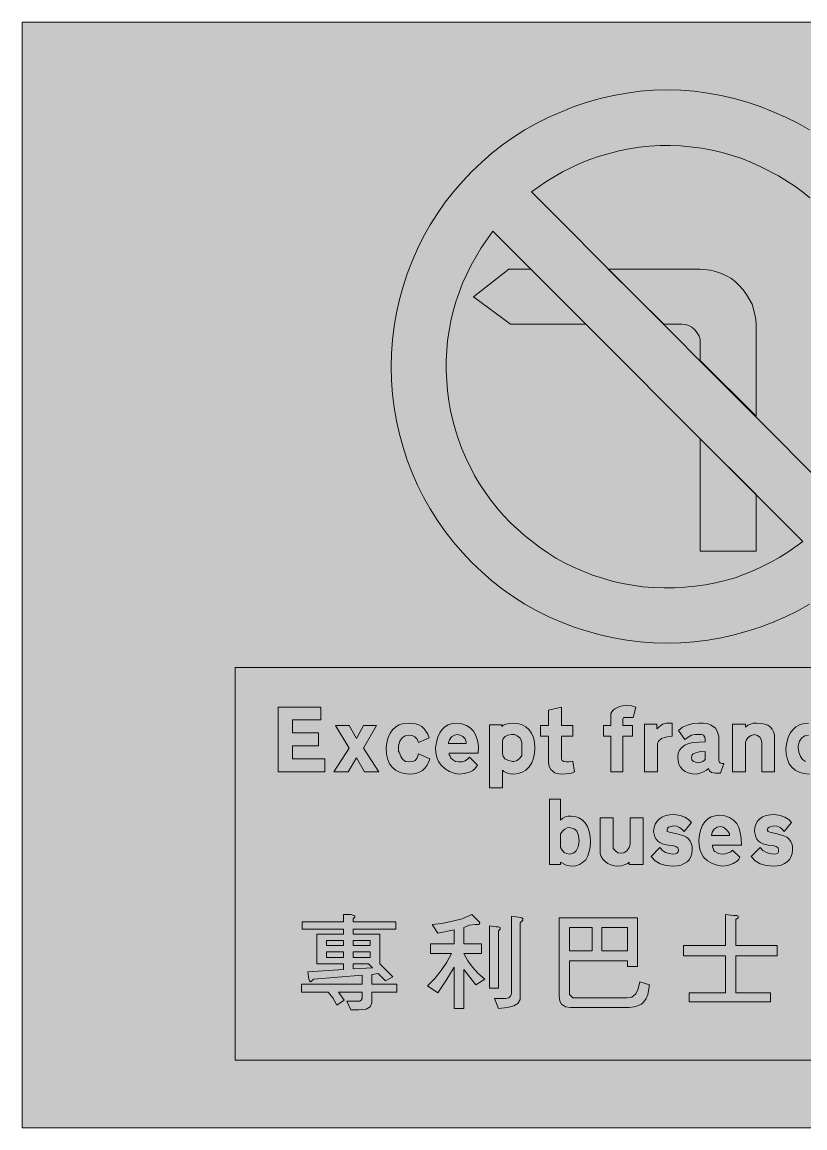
# Model space of a CAD drawing. Header units: metres. Extents: x 141 to 429, y 13 to 259.
# Drawn here: x 141.1 to 315.6, y 12.8 to 259.2 of the extents above; entities that cross this region are included whole.
import ezdxf

# ---------------------------------------------------------------- set-up
doc = ezdxf.new("R2010")
doc.units = ezdxf.units.M
for name, color, linetype, true_color in [('FILL_BLACK_000000', 7, 'Continuous', 0x000000), ('FILL_RED_FF0000', 7, 'Continuous', 0xff0000), ('FILL_WHITE_FFFFFF', 7, 'Continuous', 0xffffff), ('FILL_YELLOW_FFFF00', 7, 'Continuous', 0xffff00)]:
    doc.layers.add(name, color=color, linetype=linetype, true_color=true_color)

msp = doc.modelspace()

# ---------------------------------------------------------------- hatches: boundary and pattern name
at = {"layer": 'FILL_BLACK_000000', "true_color": 0x000000}
h = msp.add_hatch(color=7, dxfattribs=at)
h.dxf.hatch_style = 1
h.paths.add_polyline_path([(250.02, 191.88), (241.74, 198), (249.66, 204.12), (254.52, 204.12), (266.76, 191.88), (250.02, 191.88)])
h = msp.add_hatch(color=7, dxfattribs=at)
h.dxf.hatch_style = 1
h.paths.add_polyline_path([(292.32, 204.12), (294.57, 203.94), (295.71, 203.66), (296.82, 203.22), (298, 202.75), (299.09, 202.14), (300.09, 201.4), (300.96, 200.52), (301.84, 199.54), (302.6, 198.52), (303.84, 196.38), (304.49, 194.06), (304.68, 192.96), (304.74, 191.88), (304.74, 171.36), (292.32, 183.78), (292.32, 187.74), (292.25, 188.44), (292.03, 189.18), (291.64, 189.92), (291.06, 190.62), (290.46, 191.2), (289.75, 191.59), (288.98, 191.81), (288.18, 191.88), (284.22, 191.88), (271.8, 204.12), (292.32, 204.12)])
h = msp.add_hatch(color=7, dxfattribs=at)
h.dxf.hatch_style = 1
h.paths.add_polyline_path([(292.32, 166.32), (304.74, 153.9), (304.74, 141.3), (292.32, 141.3), (292.32, 166.32)])
h = msp.add_hatch(color=7, dxfattribs=at)
h.dxf.hatch_style = 1
h.paths.add_polyline_path([(201.42, 95.04), (208.62, 95.04), (208.62, 92.16), (198.18, 92.16), (198.18, 106.56), (207.72, 106.56), (207.72, 103.68), (201.42, 103.68), (201.42, 100.8), (207.18, 100.8), (207.18, 97.92), (201.42, 97.92), (201.42, 95.04)])
h = msp.add_hatch(color=7, dxfattribs=at)
h.dxf.hatch_style = 1
h.paths.add_polyline_path([(263.88, 102.42), (263.88, 100.08), (261.36, 100.08), (261.36, 95.4), (261.38, 94.97), (261.54, 94.68), (261.92, 94.43), (262.44, 94.32), (262.98, 94.32), (263.88, 94.5), (264.24, 92.16), (263.84, 91.92), (263.2, 91.75), (261.36, 91.62), (260.17, 91.78), (259.71, 92), (259.38, 92.34), (259.01, 92.67), (258.73, 93.13), (258.54, 93.68), (258.48, 94.32), (258.48, 100.08), (256.68, 100.08), (256.68, 102.42), (258.48, 102.42), (258.48, 105.84), (261.36, 106.56), (261.36, 102.42), (263.88, 102.42)])
h = msp.add_hatch(color=7, dxfattribs=at)
h.dxf.hatch_style = 1
h.paths.add_polyline_path([(272.34, 92.16), (272.34, 100.08), (270.72, 100.08), (270.72, 102.42), (272.34, 102.42), (272.34, 104.58), (272.4, 105.09), (272.59, 105.52), (272.87, 105.9), (273.24, 106.2), (274.3, 106.69), (274.99, 106.86), (275.76, 106.92), (276.98, 106.81), (277.92, 106.56), (277.38, 104.22), (276.48, 104.22), (275.58, 104.22), (275.22, 104.22), (275.06, 103.95), (275.04, 103.68), (275.04, 102.42), (277.2, 102.42), (277.2, 100.08), (275.04, 100.08), (275.04, 92.16), (272.34, 92.16)])
h = msp.add_hatch(color=7, dxfattribs=at)
h.dxf.hatch_style = 1
h.paths.add_polyline_path([(220.14, 102.42), (217.26, 97.38), (220.68, 92.16), (217.44, 92.16), (215.64, 95.22), (213.84, 92.16), (210.6, 92.16), (214.02, 97.38), (210.96, 102.42), (214.02, 102.42), (215.64, 99.54), (217.26, 102.42), (220.14, 102.42)])
h = msp.add_hatch(color=7, dxfattribs=at)
h.dxf.hatch_style = 1
h.paths.add_polyline_path([(228.82, 102.8), (229.54, 102.58), (230.22, 102.24), (230.74, 101.7), (231.12, 101.16), (231.55, 100.51), (231.84, 99.72), (229.5, 98.64), (229.16, 99.37), (228.69, 99.92), (228.08, 100.23), (227.34, 100.26), (226.49, 100.12), (225.83, 99.7), (225.34, 98.97), (225, 97.92), (225, 97.38), (225, 96.66), (225.18, 96.48), (225.52, 95.53), (225.99, 94.86), (226.6, 94.45), (227.34, 94.32), (228.13, 94.43), (228.78, 94.68), (229.21, 95.26), (229.5, 96.12), (232.02, 95.04), (231.72, 94.22), (231.34, 93.52), (230.9, 92.93), (230.38, 92.45), (229.78, 92.09), (229.11, 91.83), (228.36, 91.67), (227.52, 91.62), (226.31, 91.76), (225.26, 92.06), (224.37, 92.52), (223.63, 93.15), (223.05, 93.94), (222.63, 94.91), (222.38, 96.05), (222.3, 97.38), (222.44, 98.65), (222.73, 99.77), (223.16, 100.73), (223.72, 101.52), (224.4, 102.14), (225.21, 102.59), (226.13, 102.87), (227.16, 102.96), (228.82, 102.8)])
h = msp.add_hatch(color=7, dxfattribs=at)
h.dxf.hatch_style = 1
h.paths.add_polyline_path([(236.36, 95.94), (236.52, 95.58), (236.72, 95.15), (237.06, 94.86), (237.71, 94.45), (238.5, 94.32), (239.19, 94.39), (239.87, 94.59), (240.45, 94.93), (240.84, 95.4), (242.64, 93.6), (242.03, 92.81), (241.6, 92.46), (241.02, 92.16), (239.76, 91.75), (238.5, 91.62), (237.43, 91.83), (236.38, 92.2), (235.41, 92.78), (234.54, 93.6), (233.96, 94.44), (233.57, 95.35), (233.35, 96.33), (233.28, 97.38), (233.47, 98.71), (233.78, 99.85), (234.21, 100.81), (234.74, 101.59), (235.39, 102.19), (236.14, 102.62), (237, 102.88), (237.96, 102.96), (239.18, 102.83), (240.19, 102.46), (241.02, 101.9), (241.74, 101.16), (242.24, 100.25), (242.62, 99.13), (242.83, 97.82), (242.82, 96.3), (236.34, 96.3), (236.36, 95.94)])
h.paths.add_polyline_path([(240.12, 98.82), (239.86, 99.45), (239.4, 99.97), (238.8, 100.31), (238.14, 100.44), (237.51, 100.3), (236.88, 99.9), (236.38, 99.27), (236.16, 98.64), (236.16, 98.46), (240.12, 98.46), (240.12, 98.82)], flags=16)
h = msp.add_hatch(color=7, dxfattribs=at)
h.dxf.hatch_style = 1
h.paths.add_polyline_path([(255.13, 95.17), (254.74, 94.14), (254.16, 93.24), (253.42, 92.53), (252.58, 92.02), (251.68, 91.72), (250.74, 91.62), (249.92, 91.71), (249.14, 91.93), (248.54, 92.23), (248.22, 92.52), (248.22, 88.56), (245.34, 88.56), (245.34, 102.6), (248.04, 102.6), (248.04, 102.24), (248.36, 102.5), (248.96, 102.73), (249.74, 102.9), (250.56, 102.96), (251.65, 102.87), (252.61, 102.59), (253.44, 102.14), (254.14, 101.52), (254.69, 100.73), (255.09, 99.77), (255.34, 98.65), (255.42, 97.38), (255.35, 96.28), (255.13, 95.17)])
h.paths.add_polyline_path([(250.76, 94.45), (251.46, 94.68), (252.13, 95.22), (252.54, 95.76), (252.54, 98.64), (252.36, 99), (252.36, 99.18), (252.05, 99.71), (251.5, 100.15), (250.89, 100.42), (250.38, 100.44), (250.2, 100.44), (249.43, 100.32), (248.8, 99.99), (248.38, 99.53), (248.22, 99), (248.22, 96.12), (248.35, 95.58), (248.76, 95.04), (249.55, 94.64), (250.2, 94.5), (250.47, 94.43), (250.76, 94.45)], flags=16)
h = msp.add_hatch(color=7, dxfattribs=at)
h.dxf.hatch_style = 1
h.paths.add_polyline_path([(279.9, 102.78), (282.6, 102.78), (282.6, 101.7), (283.86, 102.78), (284.81, 102.94), (286.02, 102.96), (286.02, 100.08), (285.27, 100.02), (284.65, 99.88), (283.68, 99.54), (283.03, 98.98), (282.84, 98.65), (282.78, 98.28), (282.78, 92.16), (279.9, 92.16), (279.9, 102.78)])
h = msp.add_hatch(color=7, dxfattribs=at)
h.dxf.hatch_style = 1
h.paths.add_polyline_path([(295.7, 91.82), (294.84, 91.98), (294.34, 92.36), (294.12, 92.88), (293.7, 92.48), (293.04, 92.11), (292.25, 91.82), (291.42, 91.62), (290.47, 91.69), (289.63, 91.88), (288.92, 92.2), (288.34, 92.63), (287.88, 93.18), (287.55, 93.82), (287.35, 94.57), (287.28, 95.4), (287.38, 96.25), (287.68, 96.95), (288.19, 97.55), (288.9, 98.1), (289.7, 98.44), (290.75, 98.66), (293.4, 98.82), (293.4, 99.36), (293.29, 99.88), (293.04, 100.26), (292.66, 100.42), (292.14, 100.44), (291.17, 100.42), (290.34, 100.26), (289.62, 99.88), (288.9, 99.36), (287.46, 101.34), (288.37, 102.05), (289.44, 102.55), (290.65, 102.86), (291.96, 102.96), (292.97, 103), (293.85, 102.87), (294.59, 102.61), (295.2, 102.24), (295.68, 101.88), (296.03, 101.36), (296.46, 100.08), (296.46, 94.68), (296.53, 94.34), (296.73, 94.12), (297.07, 94), (297.54, 93.96), (296.82, 91.8), (295.7, 91.82)])
h.paths.add_polyline_path([(290.7, 94.5), (291.26, 94.25), (291.96, 94.14), (292.88, 94.43), (293.2, 94.62), (293.4, 94.86), (293.4, 96.66), (292.03, 96.55), (291.06, 96.3), (290.72, 96.13), (290.5, 95.92), (290.34, 95.4), (290.45, 94.81), (290.7, 94.5)], flags=16)
h = msp.add_hatch(color=7, dxfattribs=at)
h.dxf.hatch_style = 1
h.paths.add_polyline_path([(306, 92.16), (306, 98.28), (306, 98.46), (306, 98.64), (305.9, 99.35), (305.59, 99.88), (305.09, 100.23), (304.38, 100.44), (303.64, 100.23), (303.05, 99.88), (302.63, 99.35), (302.4, 98.64), (302.4, 92.16), (299.52, 92.16), (299.52, 102.78), (302.4, 102.78), (302.4, 102.06), (302.94, 102.49), (303.48, 102.78), (304.13, 102.94), (304.92, 102.96), (305.87, 102.91), (306.68, 102.75), (307.36, 102.49), (307.91, 102.13), (308.34, 101.65), (308.64, 101.06), (308.82, 100.36), (308.88, 99.54), (308.88, 92.16), (306, 92.16)])
h = msp.add_hatch(color=7, dxfattribs=at)
h.dxf.hatch_style = 1
h.paths.add_polyline_path([(318.02, 102.8), (318.72, 102.58), (319.32, 102.24), (319.85, 101.77), (320.36, 101.18), (320.79, 100.49), (321.12, 99.72), (318.78, 98.64), (318.34, 99.37), (317.81, 99.92), (317.19, 100.23), (316.44, 100.26), (315.59, 100.12), (314.93, 99.7), (314.44, 98.97), (314.1, 97.92), (314.1, 97.38), (314.28, 96.66), (314.28, 96.48), (314.62, 95.53), (315.11, 94.86), (315.77, 94.45), (316.62, 94.32), (317.32, 94.43), (317.88, 94.68), (318.4, 95.26), (318.78, 96.12), (321.12, 95.04), (320.82, 94.22), (320.44, 93.52), (320, 92.93), (319.48, 92.45), (318.88, 92.09), (318.21, 91.83), (317.46, 91.67), (316.62, 91.62), (315.41, 91.76), (314.36, 92.06), (313.47, 92.52), (312.73, 93.15), (312.15, 93.94), (311.73, 94.91), (311.48, 96.05), (311.4, 97.38), (311.59, 98.65), (311.91, 99.77), (312.35, 100.73), (312.91, 101.52), (313.6, 102.14), (314.41, 102.59), (315.36, 102.87), (316.44, 102.96), (318.02, 102.8)])
h = msp.add_hatch(color=7, dxfattribs=at)
h.dxf.hatch_style = 1
h.paths.add_polyline_path([(262.44, 71.35), (261.18, 72), (261.18, 71.46), (258.66, 71.46), (258.66, 86.04), (261.18, 86.04), (261.18, 81.36), (261.65, 81.8), (262.21, 82.08), (262.85, 82.22), (263.52, 82.26), (264.43, 82.16), (265.25, 81.88), (265.98, 81.42), (266.58, 80.82), (267.16, 79.92), (267.55, 78.86), (267.77, 77.71), (267.84, 76.5), (267.77, 75.43), (267.57, 74.38), (267.23, 73.41), (266.76, 72.54), (266.08, 71.94), (265.36, 71.48), (264.58, 71.2), (263.7, 71.1), (263.05, 71.16), (262.44, 71.35)])
h.paths.add_polyline_path([(264.35, 74.19), (264.64, 74.5), (265.08, 75.39), (265.32, 76.68), (265.18, 77.97), (264.78, 78.88), (264.48, 79.21), (264.1, 79.46), (263.16, 79.74), (262.62, 79.63), (262.08, 79.38), (261.63, 78.98), (261.18, 78.3), (261.18, 75.24), (261.51, 74.64), (261.97, 74.18), (262.52, 73.9), (263.16, 73.8), (264, 73.97), (264.35, 74.19)], flags=16)
h = msp.add_hatch(color=7, dxfattribs=at)
h.dxf.hatch_style = 1
h.paths.add_polyline_path([(279.54, 81.9), (279.54, 71.46), (276.48, 71.46), (276.48, 72), (276.16, 71.73), (275.58, 71.46), (274.77, 71.21), (273.96, 71.1), (273.16, 71.17), (272.38, 71.37), (271.68, 71.71), (271.08, 72.18), (270.56, 72.65), (270.18, 73.26), (270.02, 73.89), (270, 74.52), (270, 81.9), (272.88, 81.9), (272.88, 75.6), (272.88, 75.06), (273.42, 74.52), (273.96, 74.11), (274.5, 73.98), (275.29, 74.11), (275.94, 74.52), (276.48, 75.24), (276.66, 75.96), (276.66, 81.9), (279.54, 81.9)])
h = msp.add_hatch(color=7, dxfattribs=at)
h.dxf.hatch_style = 1
h.paths.add_polyline_path([(290.45, 73.93), (290.22, 73.23), (289.87, 72.61), (289.37, 72.09), (288.75, 71.67), (288.01, 71.36), (287.16, 71.17), (286.2, 71.1), (284.68, 71.24), (283.36, 71.64), (282.25, 72.32), (281.34, 73.26), (283.32, 75.24), (283.88, 74.57), (284.58, 74.16), (285.39, 73.91), (286.2, 73.8), (286.72, 73.82), (287.1, 73.98), (287.35, 74.27), (287.46, 74.7), (287.3, 75.17), (286.83, 75.51), (286.09, 75.71), (285.12, 75.78), (283.8, 76.08), (283.27, 76.35), (282.83, 76.7), (282.46, 77.13), (282.18, 77.63), (281.88, 78.84), (282.01, 79.73), (282.28, 80.49), (282.68, 81.14), (283.21, 81.68), (283.86, 82.09), (284.64, 82.38), (285.54, 82.56), (286.56, 82.62), (287.81, 82.41), (288.86, 82.06), (289.7, 81.53), (290.34, 80.82), (288.72, 78.84), (288.18, 79.36), (287.64, 79.74), (287.08, 79.99), (286.38, 80.1), (285.26, 79.79), (285.01, 79.54), (284.94, 79.2), (284.94, 78.84), (285.48, 78.66), (287.1, 78.3), (288.62, 77.89), (289.21, 77.57), (289.69, 77.18), (290.05, 76.69), (290.31, 76.12), (290.47, 75.46), (290.52, 74.7), (290.45, 73.93)])
h = msp.add_hatch(color=7, dxfattribs=at)
h.dxf.hatch_style = 1
h.paths.add_polyline_path([(295.04, 75.42), (295.2, 75.06), (295.31, 74.63), (295.56, 74.34), (296.37, 73.93), (297.18, 73.8), (297.87, 73.86), (298.55, 74.05), (299.13, 74.33), (299.52, 74.7), (301.14, 73.08), (300.93, 72.68), (300.6, 72.31), (299.63, 71.68), (298.43, 71.26), (297.18, 71.1), (296.08, 71.31), (294.97, 71.68), (293.94, 72.26), (293.04, 73.08), (292.57, 73.92), (292.23, 74.83), (292.03, 75.81), (291.96, 76.86), (292.15, 78.13), (292.44, 79.25), (292.84, 80.21), (293.35, 81), (293.99, 81.62), (294.74, 82.07), (295.63, 82.35), (296.64, 82.44), (297.79, 82.31), (298.8, 81.95), (299.68, 81.38), (300.42, 80.64), (300.89, 79.73), (301.23, 78.61), (301.43, 77.3), (301.5, 75.78), (295.02, 75.78), (295.04, 75.42)])
h.paths.add_polyline_path([(298.8, 78.3), (298.44, 78.93), (297.95, 79.45), (297.38, 79.79), (296.82, 79.92), (296.1, 79.79), (295.38, 79.38), (294.97, 78.66), (294.84, 77.94), (298.8, 77.94), (298.8, 78.3)], flags=16)
h = msp.add_hatch(color=7, dxfattribs=at)
h.dxf.hatch_style = 1
h.paths.add_polyline_path([(307.44, 78.84), (307.8, 78.66), (309.42, 78.3), (310.97, 77.89), (311.58, 77.57), (312.08, 77.18), (312.45, 76.69), (312.71, 76.12), (312.84, 75.46), (312.84, 74.7), (312.77, 73.93), (312.54, 73.23), (312.19, 72.61), (311.69, 72.09), (311.07, 71.67), (310.33, 71.36), (309.48, 71.17), (308.52, 71.1), (307, 71.24), (305.69, 71.64), (304.57, 72.32), (303.66, 73.26), (305.64, 75.24), (306.29, 74.57), (307.08, 74.16), (307.76, 73.91), (308.7, 73.8), (309.22, 73.82), (309.6, 73.98), (309.76, 74.27), (309.78, 74.7), (309.64, 75.17), (309.22, 75.51), (308.49, 75.71), (307.44, 75.78), (306.23, 76.08), (305.73, 76.35), (305.3, 76.7), (304.95, 77.13), (304.68, 77.63), (304.38, 78.84), (304.46, 79.73), (304.68, 80.49), (305.04, 81.14), (305.55, 81.68), (306.19, 82.09), (306.96, 82.38), (307.86, 82.56), (308.88, 82.62), (310.13, 82.41), (311.18, 82.06), (312.02, 81.53), (312.66, 80.82), (311.04, 78.84), (310.59, 79.36), (310.14, 79.74), (309.42, 79.99), (308.7, 80.1), (307.64, 79.79), (307.36, 79.54), (307.26, 79.2), (307.26, 79.13), (307.26, 79.02), (307.44, 78.84)])
h = msp.add_hatch(color=7, dxfattribs=at)
h.dxf.hatch_style = 1
h.paths.add_polyline_path([(215.28, 59.94), (215.28, 59.76), (214.92, 59.4), (214.92, 58.68), (224.46, 58.68), (224.46, 57.06), (214.92, 57.06), (214.92, 55.98), (220.86, 55.98), (220.86, 49.32), (223.74, 46.44), (222.12, 45.54), (220.5, 47.16), (219.06, 46.98), (219.06, 44.82), (224.64, 44.82), (224.64, 43.02), (219.06, 43.02), (219.06, 40.68), (218.7, 39.78), (217.8, 39.24), (216.18, 39.06), (214.38, 39.06), (213.48, 41.04), (216.36, 41.04), (216.72, 41.22), (216.9, 41.58), (216.9, 43.02), (211.68, 43.02), (212.94, 41.22), (211.32, 40.14), (210.42, 41.76), (209.34, 43.02), (203.4, 43.02), (203.4, 44.82), (216.9, 44.82), (216.9, 46.8), (206.1, 45.9), (205.74, 45.54), (205.38, 45.36), (205.2, 45.54), (205.02, 45.9), (204.84, 47.52), (212.76, 48.06), (212.76, 49.32), (206.82, 49.32), (206.82, 55.98), (212.76, 55.98), (212.76, 57.06), (203.58, 57.06), (203.58, 58.68), (212.76, 58.68), (212.76, 60.3), (214.38, 60.3), (215.1, 60.12), (215.28, 59.94)])
h.paths.add_polyline_path([(218.34, 49.32), (214.92, 49.32), (214.92, 48.24), (219.24, 48.42), (218.34, 49.32)], flags=16)
h.paths.add_polyline_path([(218.7, 53.46), (218.7, 54.54), (214.92, 54.54), (214.92, 53.46), (218.7, 53.46)], flags=16)
h.paths.add_polyline_path([(214.92, 50.76), (218.7, 50.76), (218.7, 52.02), (214.92, 52.02), (214.92, 50.76)], flags=16)
h.paths.add_polyline_path([(208.98, 54.54), (208.98, 53.46), (212.76, 53.46), (212.76, 54.54), (208.98, 54.54)], flags=16)
h.paths.add_polyline_path([(212.76, 52.02), (208.98, 52.02), (208.98, 50.76), (212.76, 50.76), (212.76, 52.02)], flags=16)
h = msp.add_hatch(color=7, dxfattribs=at)
h.dxf.hatch_style = 1
h.paths.add_polyline_path([(234.72, 58.32), (237.06, 58.86), (239.22, 59.4), (241.38, 60.3), (243, 58.68), (243.18, 58.5), (243, 58.14), (242.1, 58.14), (240.84, 57.96), (239.58, 57.42), (239.58, 53.82), (243.54, 53.82), (243.54, 51.66), (239.58, 51.66), (240.48, 50.04), (241.56, 48.6), (242.82, 47.16), (244.26, 45.9), (242.28, 44.64), (239.58, 48.06), (239.58, 39.42), (237.42, 39.42), (237.42, 48.6), (235.62, 45.54), (233.82, 42.84), (231.48, 44.46), (233.1, 46.08), (234.54, 47.88), (235.8, 49.68), (236.88, 51.66), (232.2, 51.66), (232.2, 53.82), (237.42, 53.82), (237.42, 56.88), (233.82, 56.16), (232.56, 58.14), (234.72, 58.32)])
h = msp.add_hatch(color=7, dxfattribs=at)
h.dxf.hatch_style = 1
h.paths.add_polyline_path([(248.94, 41.58), (249.66, 41.76), (250.02, 42.12), (250.2, 42.66), (250.2, 59.94), (251.82, 59.76), (252.54, 59.58), (252.72, 59.4), (252.72, 59.04), (252.18, 58.5), (252.18, 41.4), (251.64, 40.5), (250.74, 39.96), (249.3, 39.6), (247.32, 39.42), (246.42, 41.58), (248.94, 41.58)])
h = msp.add_hatch(color=7, dxfattribs=at)
h.dxf.hatch_style = 1
h.paths.add_polyline_path([(276.12, 48.78), (276.12, 50.04), (263.16, 50.04), (263.16, 42.48), (263.52, 42.12), (263.88, 41.76), (275.94, 41.76), (277.02, 41.94), (277.92, 42.66), (278.46, 43.74), (278.82, 45.36), (280.98, 44.64), (280.62, 42.48), (280.26, 41.58), (279.72, 40.86), (279.18, 40.32), (278.28, 39.96), (277.56, 39.78), (276.48, 39.6), (263.34, 39.6), (262.26, 39.78), (261.36, 40.32), (261, 41.04), (260.82, 42.3), (260.82, 59.58), (278.28, 59.58), (278.28, 48.78), (276.12, 48.78)])
h.paths.add_polyline_path([(263.16, 57.42), (263.16, 52.2), (268.2, 52.2), (268.2, 57.42), (263.16, 57.42)], flags=16)
h.paths.add_polyline_path([(276.12, 57.42), (270.36, 57.42), (270.36, 52.2), (276.12, 52.2), (276.12, 57.42)], flags=16)
h = msp.add_hatch(color=7, dxfattribs=at)
h.dxf.hatch_style = 1
h.paths.add_polyline_path([(300.42, 60.12), (300.78, 59.94), (300.78, 59.58), (300.24, 59.22), (300.24, 53.46), (309.42, 53.46), (309.42, 51.12), (300.24, 51.12), (300.24, 42.84), (307.98, 42.84), (307.98, 40.86), (289.8, 40.86), (289.8, 42.84), (297.9, 42.84), (297.9, 51.12), (288.54, 51.12), (288.54, 53.46), (297.9, 53.46), (297.9, 60.3), (299.7, 60.12), (300.42, 60.12)])
h = msp.add_hatch(color=7, dxfattribs=at)
h.dxf.hatch_style = 1
h.paths.add_polyline_path([(245.34, 57.78), (246.78, 57.6), (247.32, 57.6), (247.68, 57.42), (247.68, 57.06), (247.32, 56.7), (247.32, 43.92), (245.34, 43.92), (245.34, 57.78)])
at = {"layer": 'FILL_RED_FF0000', "true_color": 0xff0000}
h = msp.add_hatch(color=7, dxfattribs=at)
h.dxf.hatch_style = 1
h.paths.add_polyline_path([(346.42, 179.31), (346.2, 176.3), (345.83, 173.31), (345.31, 170.35), (344.65, 167.41), (343.84, 164.49), (342.9, 161.61), (341.82, 158.76), (340.61, 156.02), (339.26, 153.33), (337.78, 150.71), (336.17, 148.16), (334.44, 145.69), (332.58, 143.29), (330.6, 140.99), (328.5, 138.78), (326.3, 136.68), (324.01, 134.7), (321.64, 132.84), (319.18, 131.11), (316.65, 129.5), (314.02, 128.02), (311.31, 126.67), (308.52, 125.46), (305.67, 124.38), (302.79, 123.44), (299.87, 122.63), (296.93, 121.97), (293.97, 121.45), (290.98, 121.08), (287.97, 120.86), (284.94, 120.78), (281.91, 120.86), (278.9, 121.08), (275.91, 121.45), (272.95, 121.97), (270.01, 122.63), (267.09, 123.44), (264.21, 124.38), (261.36, 125.46), (258.57, 126.67), (255.86, 128.02), (253.23, 129.5), (250.7, 131.11), (248.24, 132.84), (245.87, 134.7), (243.58, 136.68), (241.38, 138.78), (239.28, 140.99), (237.3, 143.29), (235.44, 145.69), (233.71, 148.16), (232.1, 150.71), (230.62, 153.33), (229.27, 156.02), (228.06, 158.76), (226.98, 161.61), (226.04, 164.49), (225.23, 167.41), (224.57, 170.35), (224.05, 173.31), (223.68, 176.3), (223.46, 179.31), (223.38, 182.34), (223.46, 185.38), (223.68, 188.4), (224.05, 191.41), (224.57, 194.4), (225.23, 197.35), (226.04, 200.26), (226.98, 203.12), (228.06, 205.92), (229.27, 208.71), (230.62, 211.42), (232.1, 214.05), (233.71, 216.58), (235.44, 219.04), (237.3, 221.41), (239.28, 223.7), (241.38, 225.9), (243.58, 228), (245.87, 229.98), (248.24, 231.84), (250.7, 233.57), (253.23, 235.18), (255.86, 236.66), (258.57, 238.01), (261.36, 239.22), (264.21, 240.36), (267.09, 241.35), (270.01, 242.18), (272.95, 242.86), (275.91, 243.4), (278.9, 243.78), (281.91, 244), (284.94, 244.08), (287.97, 244), (290.98, 243.78), (293.97, 243.4), (296.93, 242.86), (299.87, 242.18), (302.79, 241.35), (305.67, 240.36), (308.52, 239.22), (311.31, 238.01), (314.02, 236.66), (316.65, 235.18), (319.19, 233.57), (321.64, 231.84), (324.01, 229.98), (326.3, 228), (328.5, 225.9), (330.6, 223.7), (332.58, 221.41), (334.44, 219.04), (336.17, 216.58), (337.78, 214.05), (339.26, 211.42), (340.61, 208.71), (341.82, 205.92), (342.9, 203.12), (343.84, 200.26), (344.65, 197.35), (345.31, 194.4), (345.83, 191.41), (346.2, 188.4), (346.42, 185.38), (346.5, 182.34), (346.42, 179.31)])
at = {"layer": 'FILL_WHITE_FFFFFF', "true_color": 0xffffff}
h = msp.add_hatch(color=7, dxfattribs=at)
h.dxf.hatch_style = 1
h.paths.add_polyline_path([(254.7, 221.4), (258.07, 223.72), (261.72, 225.9), (265.63, 227.74), (267.69, 228.58), (269.82, 229.32), (274.2, 230.5), (276.44, 230.95), (278.71, 231.3), (281, 231.55), (283.31, 231.7), (285.65, 231.74), (288, 231.66), (292.66, 231.08), (294.94, 230.65), (297.18, 230.13), (299.39, 229.5), (301.57, 228.77), (303.71, 227.93), (305.82, 226.98), (309.74, 224.95), (313.38, 222.66), (315.1, 221.39), (316.76, 220.03), (319.86, 217.26), (321.41, 215.64), (322.87, 213.96), (324.25, 212.21), (325.55, 210.41), (326.76, 208.55), (327.89, 206.64), (328.92, 204.68), (329.87, 202.68), (331.49, 198.55), (332.17, 196.43), (332.74, 194.28), (333.23, 192.09), (333.61, 189.88), (333.89, 187.65), (334.08, 185.4), (334.19, 183.17), (334.2, 180.95), (334.1, 178.73), (333.89, 176.53), (333.59, 174.33), (333.18, 172.16), (332.66, 170), (332.05, 167.87), (331.35, 165.77), (330.55, 163.7), (328.66, 159.66), (326.42, 155.78), (323.82, 152.1), (254.7, 221.4)])
h = msp.add_hatch(color=7, dxfattribs=at)
h.dxf.hatch_style = 1
h.paths.add_polyline_path([(315.18, 143.46), (311.8, 141.07), (310.02, 139.97), (308.16, 138.96), (306.24, 137.94), (304.24, 137.02), (300.06, 135.36), (297.88, 134.74), (295.68, 134.21), (293.44, 133.79), (291.17, 133.47), (288.88, 133.25), (286.57, 133.13), (284.23, 133.12), (281.88, 133.2), (279.53, 133.39), (277.22, 133.7), (274.94, 134.12), (272.7, 134.64), (270.49, 135.26), (268.31, 135.98), (264.06, 137.7), (262.07, 138.68), (260.14, 139.75), (258.29, 140.91), (256.5, 142.2), (253.12, 144.76), (250.02, 147.6), (248.47, 149.22), (247.01, 150.9), (245.63, 152.63), (244.33, 154.42), (243.12, 156.27), (241.99, 158.16), (240.01, 162.09), (239.15, 164.12), (238.39, 166.19), (237.71, 168.29), (237.14, 170.43), (236.65, 172.6), (236.27, 174.8), (235.99, 177.03), (235.8, 179.28), (235.69, 181.54), (235.68, 183.78), (235.78, 186.01), (235.99, 188.23), (236.29, 190.43), (236.7, 192.6), (237.22, 194.75), (237.82, 196.87), (238.53, 198.97), (239.33, 201.03), (241.22, 205.05), (243.46, 208.9), (246.06, 212.58), (315.18, 143.46)])
h = msp.add_hatch(color=7, dxfattribs=at)
h.dxf.hatch_style = 1
h.paths.add_polyline_path([(381.24, 115.38), (381.24, 27.9), (188.64, 27.9), (188.64, 115.38), (381.24, 115.38)])
at = {"layer": 'FILL_YELLOW_FFFF00', "true_color": 0xffff00}
h = msp.add_hatch(color=7, dxfattribs=at)
h.dxf.hatch_style = 1
h.paths.add_polyline_path([(428.76, 259.2), (428.76, 12.78), (141.12, 12.78), (141.12, 259.2), (428.76, 259.2)])

# ---------------------------------------------------------------- linework, layer by layer
at = {"layer": 'FILL_BLACK_000000', "lineweight": 0, "true_color": 0x000000}
for points in [[(250.02, 191.88), (241.74, 198), (249.66, 204.12), (254.52, 204.12), (266.76, 191.88)], [(292.32, 204.12), (294.57, 203.94), (295.71, 203.66), (296.82, 203.22), (298, 202.75), (299.09, 202.14), (300.09, 201.4), (300.96, 200.52), (301.84, 199.54), (302.6, 198.52), (303.84, 196.38), (304.49, 194.06), (304.68, 192.96), (304.74, 191.88), (304.74, 171.36), (292.32, 183.78), (292.32, 187.74), (292.25, 188.44), (292.03, 189.18), (291.64, 189.92), (291.06, 190.62), (290.46, 191.2), (289.75, 191.59), (288.98, 191.81), (288.18, 191.88), (284.22, 191.88), (271.8, 204.12)], [(292.32, 166.32), (304.74, 153.9), (304.74, 141.3), (292.32, 141.3)], [(201.42, 95.04), (208.62, 95.04), (208.62, 92.16), (198.18, 92.16), (198.18, 106.56), (207.72, 106.56), (207.72, 103.68), (201.42, 103.68), (201.42, 100.8), (207.18, 100.8), (207.18, 97.92), (201.42, 97.92)], [(263.88, 102.42), (263.88, 100.08), (261.36, 100.08), (261.36, 95.4), (261.38, 94.97), (261.54, 94.68), (261.92, 94.43), (262.44, 94.32), (262.98, 94.32), (263.88, 94.5), (264.24, 92.16), (263.84, 91.92), (263.2, 91.75), (261.36, 91.62), (260.17, 91.78), (259.71, 92), (259.38, 92.34), (259.01, 92.67), (258.73, 93.13), (258.54, 93.68), (258.48, 94.32), (258.48, 100.08), (256.68, 100.08), (256.68, 102.42), (258.48, 102.42), (258.48, 105.84), (261.36, 106.56), (261.36, 102.42)], [(272.34, 92.16), (272.34, 100.08), (270.72, 100.08), (270.72, 102.42), (272.34, 102.42), (272.34, 104.58), (272.4, 105.09), (272.59, 105.52), (272.87, 105.9), (273.24, 106.2), (274.3, 106.69), (274.99, 106.86), (275.76, 106.92), (276.98, 106.81), (277.92, 106.56), (277.38, 104.22), (276.48, 104.22), (275.58, 104.22), (275.22, 104.22), (275.06, 103.95), (275.04, 103.68), (275.04, 102.42), (277.2, 102.42), (277.2, 100.08), (275.04, 100.08), (275.04, 92.16)], [(220.14, 102.42), (217.26, 97.38), (220.68, 92.16), (217.44, 92.16), (215.64, 95.22), (213.84, 92.16), (210.6, 92.16), (214.02, 97.38), (210.96, 102.42), (214.02, 102.42), (215.64, 99.54), (217.26, 102.42)], [(228.82, 102.8), (229.54, 102.58), (230.22, 102.24), (230.74, 101.7), (231.12, 101.16), (231.55, 100.51), (231.84, 99.72), (229.5, 98.64), (229.16, 99.37), (228.69, 99.92), (228.08, 100.23), (227.34, 100.26), (226.49, 100.12), (225.83, 99.7), (225.34, 98.97), (225, 97.92), (225, 97.38), (225, 96.66), (225.18, 96.48), (225.52, 95.53), (225.99, 94.86), (226.6, 94.45), (227.34, 94.32), (228.13, 94.43), (228.78, 94.68), (229.21, 95.26), (229.5, 96.12), (232.02, 95.04), (231.72, 94.22), (231.34, 93.52), (230.9, 92.93), (230.38, 92.45), (229.78, 92.09), (229.11, 91.83), (228.36, 91.67), (227.52, 91.62), (226.31, 91.76), (225.26, 92.06), (224.37, 92.52), (223.63, 93.15), (223.05, 93.94), (222.63, 94.91), (222.38, 96.05), (222.3, 97.38), (222.44, 98.65), (222.73, 99.77), (223.16, 100.73), (223.72, 101.52), (224.4, 102.14), (225.21, 102.59), (226.13, 102.87), (227.16, 102.96)], [(236.36, 95.94), (236.52, 95.58), (236.72, 95.15), (237.06, 94.86), (237.71, 94.45), (238.5, 94.32), (239.19, 94.39), (239.87, 94.59), (240.45, 94.93), (240.84, 95.4), (242.64, 93.6), (242.03, 92.81), (241.6, 92.46), (241.02, 92.16), (239.76, 91.75), (238.5, 91.62), (237.43, 91.83), (236.38, 92.2), (235.41, 92.78), (234.54, 93.6), (233.96, 94.44), (233.57, 95.35), (233.35, 96.33), (233.28, 97.38), (233.47, 98.71), (233.78, 99.85), (234.21, 100.81), (234.74, 101.59), (235.39, 102.19), (236.14, 102.62), (237, 102.88), (237.96, 102.96), (239.18, 102.83), (240.19, 102.46), (241.02, 101.9), (241.74, 101.16), (242.24, 100.25), (242.62, 99.13), (242.83, 97.82), (242.82, 96.3), (236.34, 96.3)], [(255.13, 95.17), (254.74, 94.14), (254.16, 93.24), (253.42, 92.53), (252.58, 92.02), (251.68, 91.72), (250.74, 91.62), (249.92, 91.71), (249.14, 91.93), (248.54, 92.23), (248.22, 92.52), (248.22, 88.56), (245.34, 88.56), (245.34, 102.6), (248.04, 102.6), (248.04, 102.24), (248.36, 102.5), (248.96, 102.73), (249.74, 102.9), (250.56, 102.96), (251.65, 102.87), (252.61, 102.59), (253.44, 102.14), (254.14, 101.52), (254.69, 100.73), (255.09, 99.77), (255.34, 98.65), (255.42, 97.38), (255.35, 96.28)], [(279.9, 102.78), (282.6, 102.78), (282.6, 101.7), (283.86, 102.78), (284.81, 102.94), (286.02, 102.96), (286.02, 100.08), (285.27, 100.02), (284.65, 99.88), (283.68, 99.54), (283.03, 98.98), (282.84, 98.65), (282.78, 98.28), (282.78, 92.16), (279.9, 92.16)], [(295.7, 91.82), (294.84, 91.98), (294.34, 92.36), (294.12, 92.88), (293.7, 92.48), (293.04, 92.11), (292.25, 91.82), (291.42, 91.62), (290.47, 91.69), (289.63, 91.88), (288.92, 92.2), (288.34, 92.63), (287.88, 93.18), (287.55, 93.82), (287.35, 94.57), (287.28, 95.4), (287.38, 96.25), (287.68, 96.95), (288.19, 97.55), (288.9, 98.1), (289.7, 98.44), (290.75, 98.66), (293.4, 98.82), (293.4, 99.36), (293.29, 99.88), (293.04, 100.26), (292.66, 100.42), (292.14, 100.44), (291.17, 100.42), (290.34, 100.26), (289.62, 99.88), (288.9, 99.36), (287.46, 101.34), (288.37, 102.05), (289.44, 102.55), (290.65, 102.86), (291.96, 102.96), (292.97, 103), (293.85, 102.87), (294.59, 102.61), (295.2, 102.24), (295.68, 101.88), (296.03, 101.36), (296.46, 100.08), (296.46, 94.68), (296.53, 94.34), (296.73, 94.12), (297.07, 94), (297.54, 93.96), (296.82, 91.8)], [(306, 92.16), (306, 98.28), (306, 98.46), (306, 98.64), (305.9, 99.35), (305.59, 99.88), (305.09, 100.23), (304.38, 100.44), (303.64, 100.23), (303.05, 99.88), (302.63, 99.35), (302.4, 98.64), (302.4, 92.16), (299.52, 92.16), (299.52, 102.78), (302.4, 102.78), (302.4, 102.06), (302.94, 102.49), (303.48, 102.78), (304.13, 102.94), (304.92, 102.96), (305.87, 102.91), (306.68, 102.75), (307.36, 102.49), (307.91, 102.13), (308.34, 101.65), (308.64, 101.06), (308.82, 100.36), (308.88, 99.54), (308.88, 92.16)], [(240.12, 98.82), (239.86, 99.45), (239.4, 99.97), (238.8, 100.31), (238.14, 100.44), (237.51, 100.3), (236.88, 99.9), (236.38, 99.27), (236.16, 98.64), (236.16, 98.46), (240.12, 98.46)], [(250.76, 94.45), (251.46, 94.68), (252.13, 95.22), (252.54, 95.76), (252.54, 98.64), (252.36, 99), (252.36, 99.18), (252.05, 99.71), (251.5, 100.15), (250.89, 100.42), (250.38, 100.44), (250.2, 100.44), (249.43, 100.32), (248.8, 99.99), (248.38, 99.53), (248.22, 99), (248.22, 96.12), (248.35, 95.58), (248.76, 95.04), (249.55, 94.64), (250.2, 94.5), (250.47, 94.43)], [(290.7, 94.5), (291.26, 94.25), (291.96, 94.14), (292.88, 94.43), (293.2, 94.62), (293.4, 94.86), (293.4, 96.66), (292.03, 96.55), (291.06, 96.3), (290.72, 96.13), (290.5, 95.92), (290.34, 95.4), (290.45, 94.81)], [(262.44, 71.35), (261.18, 72), (261.18, 71.46), (258.66, 71.46), (258.66, 86.04), (261.18, 86.04), (261.18, 81.36), (261.65, 81.8), (262.21, 82.08), (262.85, 82.22), (263.52, 82.26), (264.43, 82.16), (265.25, 81.88), (265.98, 81.42), (266.58, 80.82), (267.16, 79.92), (267.55, 78.86), (267.77, 77.71), (267.84, 76.5), (267.77, 75.43), (267.57, 74.38), (267.23, 73.41), (266.76, 72.54), (266.08, 71.94), (265.36, 71.48), (264.58, 71.2), (263.7, 71.1), (263.05, 71.16)], [(279.54, 81.9), (279.54, 71.46), (276.48, 71.46), (276.48, 72), (276.16, 71.73), (275.58, 71.46), (274.77, 71.21), (273.96, 71.1), (273.16, 71.17), (272.38, 71.37), (271.68, 71.71), (271.08, 72.18), (270.56, 72.65), (270.18, 73.26), (270.02, 73.89), (270, 74.52), (270, 81.9), (272.88, 81.9), (272.88, 75.6), (272.88, 75.06), (273.42, 74.52), (273.96, 74.11), (274.5, 73.98), (275.29, 74.11), (275.94, 74.52), (276.48, 75.24), (276.66, 75.96), (276.66, 81.9)], [(290.45, 73.93), (290.22, 73.23), (289.87, 72.61), (289.37, 72.09), (288.75, 71.67), (288.01, 71.36), (287.16, 71.17), (286.2, 71.1), (284.68, 71.24), (283.36, 71.64), (282.25, 72.32), (281.34, 73.26), (283.32, 75.24), (283.88, 74.57), (284.58, 74.16), (285.39, 73.91), (286.2, 73.8), (286.72, 73.82), (287.1, 73.98), (287.35, 74.27), (287.46, 74.7), (287.3, 75.17), (286.83, 75.51), (286.09, 75.71), (285.12, 75.78), (283.8, 76.08), (283.27, 76.35), (282.83, 76.7), (282.46, 77.13), (282.18, 77.63), (281.88, 78.84), (282.01, 79.73), (282.28, 80.49), (282.68, 81.14), (283.21, 81.68), (283.86, 82.09), (284.64, 82.38), (285.54, 82.56), (286.56, 82.62), (287.81, 82.41), (288.86, 82.06), (289.7, 81.53), (290.34, 80.82), (288.72, 78.84), (288.18, 79.36), (287.64, 79.74), (287.08, 79.99), (286.38, 80.1), (285.26, 79.79), (285.01, 79.54), (284.94, 79.2), (284.94, 78.84), (285.48, 78.66), (287.1, 78.3), (288.62, 77.89), (289.21, 77.57), (289.69, 77.18), (290.05, 76.69), (290.31, 76.12), (290.47, 75.46), (290.52, 74.7)], [(295.04, 75.42), (295.2, 75.06), (295.31, 74.63), (295.56, 74.34), (296.37, 73.93), (297.18, 73.8), (297.87, 73.86), (298.55, 74.05), (299.13, 74.33), (299.52, 74.7), (301.14, 73.08), (300.93, 72.68), (300.6, 72.31), (299.63, 71.68), (298.43, 71.26), (297.18, 71.1), (296.08, 71.31), (294.97, 71.68), (293.94, 72.26), (293.04, 73.08), (292.57, 73.92), (292.23, 74.83), (292.03, 75.81), (291.96, 76.86), (292.15, 78.13), (292.44, 79.25), (292.84, 80.21), (293.35, 81), (293.99, 81.62), (294.74, 82.07), (295.63, 82.35), (296.64, 82.44), (297.79, 82.31), (298.8, 81.95), (299.68, 81.38), (300.42, 80.64), (300.89, 79.73), (301.23, 78.61), (301.43, 77.3), (301.5, 75.78), (295.02, 75.78)], [(307.44, 78.84), (307.8, 78.66), (309.42, 78.3), (310.97, 77.89), (311.58, 77.57), (312.08, 77.18), (312.45, 76.69), (312.71, 76.12), (312.84, 75.46), (312.84, 74.7), (312.77, 73.93), (312.54, 73.23), (312.19, 72.61), (311.69, 72.09), (311.07, 71.67), (310.33, 71.36), (309.48, 71.17), (308.52, 71.1), (307, 71.24), (305.69, 71.64), (304.57, 72.32), (303.66, 73.26), (305.64, 75.24), (306.29, 74.57), (307.08, 74.16), (307.76, 73.91), (308.7, 73.8), (309.22, 73.82), (309.6, 73.98), (309.76, 74.27), (309.78, 74.7), (309.64, 75.17), (309.22, 75.51), (308.49, 75.71), (307.44, 75.78), (306.23, 76.08), (305.73, 76.35), (305.3, 76.7), (304.95, 77.13), (304.68, 77.63), (304.38, 78.84), (304.46, 79.73), (304.68, 80.49), (305.04, 81.14), (305.55, 81.68), (306.19, 82.09), (306.96, 82.38), (307.86, 82.56), (308.88, 82.62), (310.13, 82.41), (311.18, 82.06), (312.02, 81.53), (312.66, 80.82), (311.04, 78.84), (310.59, 79.36), (310.14, 79.74), (309.42, 79.99), (308.7, 80.1), (307.64, 79.79), (307.36, 79.54), (307.26, 79.2), (307.26, 79.13), (307.26, 79.02)], [(264.35, 74.19), (264.64, 74.5), (265.08, 75.39), (265.32, 76.68), (265.18, 77.97), (264.78, 78.88), (264.48, 79.21), (264.1, 79.46), (263.16, 79.74), (262.62, 79.63), (262.08, 79.38), (261.63, 78.98), (261.18, 78.3), (261.18, 75.24), (261.51, 74.64), (261.97, 74.18), (262.52, 73.9), (263.16, 73.8), (264, 73.97)], [(298.8, 78.3), (298.44, 78.93), (297.95, 79.45), (297.38, 79.79), (296.82, 79.92), (296.1, 79.79), (295.38, 79.38), (294.97, 78.66), (294.84, 77.94), (298.8, 77.94)], [(215.28, 59.94), (215.28, 59.76), (214.92, 59.4), (214.92, 58.68), (224.46, 58.68), (224.46, 57.06), (214.92, 57.06), (214.92, 55.98), (220.86, 55.98), (220.86, 49.32), (223.74, 46.44), (222.12, 45.54), (220.5, 47.16), (219.06, 46.98), (219.06, 44.82), (224.64, 44.82), (224.64, 43.02), (219.06, 43.02), (219.06, 40.68), (218.7, 39.78), (217.8, 39.24), (216.18, 39.06), (214.38, 39.06), (213.48, 41.04), (216.36, 41.04), (216.72, 41.22), (216.9, 41.58), (216.9, 43.02), (211.68, 43.02), (212.94, 41.22), (211.32, 40.14), (210.42, 41.76), (209.34, 43.02), (203.4, 43.02), (203.4, 44.82), (216.9, 44.82), (216.9, 46.8), (206.1, 45.9), (205.74, 45.54), (205.38, 45.36), (205.2, 45.54), (205.02, 45.9), (204.84, 47.52), (212.76, 48.06), (212.76, 49.32), (206.82, 49.32), (206.82, 55.98), (212.76, 55.98), (212.76, 57.06), (203.58, 57.06), (203.58, 58.68), (212.76, 58.68), (212.76, 60.3), (214.38, 60.3), (215.1, 60.12)], [(234.72, 58.32), (237.06, 58.86), (239.22, 59.4), (241.38, 60.3), (243, 58.68), (243.18, 58.5), (243, 58.14), (242.1, 58.14), (240.84, 57.96), (239.58, 57.42), (239.58, 53.82), (243.54, 53.82), (243.54, 51.66), (239.58, 51.66), (240.48, 50.04), (241.56, 48.6), (242.82, 47.16), (244.26, 45.9), (242.28, 44.64), (239.58, 48.06), (239.58, 39.42), (237.42, 39.42), (237.42, 48.6), (235.62, 45.54), (233.82, 42.84), (231.48, 44.46), (233.1, 46.08), (234.54, 47.88), (235.8, 49.68), (236.88, 51.66), (232.2, 51.66), (232.2, 53.82), (237.42, 53.82), (237.42, 56.88), (233.82, 56.16), (232.56, 58.14)], [(248.94, 41.58), (249.66, 41.76), (250.02, 42.12), (250.2, 42.66), (250.2, 59.94), (251.82, 59.76), (252.54, 59.58), (252.72, 59.4), (252.72, 59.04), (252.18, 58.5), (252.18, 41.4), (251.64, 40.5), (250.74, 39.96), (249.3, 39.6), (247.32, 39.42), (246.42, 41.58)], [(276.12, 48.78), (276.12, 50.04), (263.16, 50.04), (263.16, 42.48), (263.52, 42.12), (263.88, 41.76), (275.94, 41.76), (277.02, 41.94), (277.92, 42.66), (278.46, 43.74), (278.82, 45.36), (280.98, 44.64), (280.62, 42.48), (280.26, 41.58), (279.72, 40.86), (279.18, 40.32), (278.28, 39.96), (277.56, 39.78), (276.48, 39.6), (263.34, 39.6), (262.26, 39.78), (261.36, 40.32), (261, 41.04), (260.82, 42.3), (260.82, 59.58), (278.28, 59.58), (278.28, 48.78)], [(300.42, 60.12), (300.78, 59.94), (300.78, 59.58), (300.24, 59.22), (300.24, 53.46), (309.42, 53.46), (309.42, 51.12), (300.24, 51.12), (300.24, 42.84), (307.98, 42.84), (307.98, 40.86), (289.8, 40.86), (289.8, 42.84), (297.9, 42.84), (297.9, 51.12), (288.54, 51.12), (288.54, 53.46), (297.9, 53.46), (297.9, 60.3), (299.7, 60.12)], [(245.34, 57.78), (246.78, 57.6), (247.32, 57.6), (247.68, 57.42), (247.68, 57.06), (247.32, 56.7), (247.32, 43.92), (245.34, 43.92)], [(263.16, 57.42), (263.16, 52.2), (268.2, 52.2), (268.2, 57.42)], [(276.12, 57.42), (270.36, 57.42), (270.36, 52.2), (276.12, 52.2)], [(208.98, 54.54), (208.98, 53.46), (212.76, 53.46), (212.76, 54.54)], [(218.7, 53.46), (218.7, 54.54), (214.92, 54.54), (214.92, 53.46)], [(212.76, 52.02), (208.98, 52.02), (208.98, 50.76), (212.76, 50.76)], [(214.92, 50.76), (218.7, 50.76), (218.7, 52.02), (214.92, 52.02)], [(218.34, 49.32), (214.92, 49.32), (214.92, 48.24), (219.24, 48.42)]]:
    msp.add_lwpolyline(points, close=True, dxfattribs=at)
for points in [[(316.62, 91.62), (315.41, 91.76), (314.36, 92.06), (313.47, 92.52), (312.73, 93.15), (312.15, 93.94), (311.73, 94.91), (311.48, 96.05), (311.4, 97.38), (311.59, 98.65), (311.91, 99.77), (312.35, 100.73), (312.91, 101.52), (313.6, 102.14), (314.41, 102.59), (315.36, 102.87), (316.44, 102.96)], [(316.44, 100.26), (315.59, 100.12), (314.93, 99.7), (314.44, 98.97), (314.1, 97.92), (314.1, 97.38), (314.28, 96.66), (314.28, 96.48), (314.62, 95.53), (315.11, 94.86), (315.77, 94.45)]]:
    msp.add_lwpolyline(points, dxfattribs=at)
at = {"layer": 'FILL_RED_FF0000', "lineweight": 0, "true_color": 0xff0000}
msp.add_lwpolyline([(316.65, 129.5), (314.02, 128.02), (311.31, 126.67), (308.52, 125.46), (305.67, 124.38), (302.79, 123.44), (299.87, 122.63), (296.93, 121.97), (293.97, 121.45), (290.98, 121.08), (287.97, 120.86), (284.94, 120.78), (281.91, 120.86), (278.9, 121.08), (275.91, 121.45), (272.95, 121.97), (270.01, 122.63), (267.09, 123.44), (264.21, 124.38), (261.36, 125.46), (258.57, 126.67), (255.86, 128.02), (253.23, 129.5), (250.7, 131.11), (248.24, 132.84), (245.87, 134.7), (243.58, 136.68), (241.38, 138.78), (239.28, 140.99), (237.3, 143.29), (235.44, 145.69), (233.71, 148.16), (232.1, 150.71), (230.62, 153.33), (229.27, 156.02), (228.06, 158.76), (226.98, 161.61), (226.04, 164.49), (225.23, 167.41), (224.57, 170.35), (224.05, 173.31), (223.68, 176.3), (223.46, 179.31), (223.38, 182.34), (223.46, 185.38), (223.68, 188.4), (224.05, 191.41), (224.57, 194.4), (225.23, 197.35), (226.04, 200.26), (226.98, 203.12), (228.06, 205.92), (229.27, 208.71), (230.62, 211.42), (232.1, 214.05), (233.71, 216.58), (235.44, 219.04), (237.3, 221.41), (239.28, 223.7), (241.38, 225.9), (243.58, 228), (245.87, 229.98), (248.24, 231.84), (250.7, 233.57), (253.23, 235.18), (255.86, 236.66), (258.57, 238.01), (261.36, 239.22), (264.21, 240.36), (267.09, 241.35), (270.01, 242.18), (272.95, 242.86), (275.91, 243.4), (278.9, 243.78), (281.91, 244), (284.94, 244.08), (287.97, 244), (290.98, 243.78), (293.97, 243.4), (296.93, 242.86), (299.87, 242.18), (302.79, 241.35), (305.67, 240.36), (308.52, 239.22), (311.31, 238.01), (314.02, 236.66), (316.65, 235.18)], dxfattribs=at)
at = {"layer": 'FILL_WHITE_FFFFFF', "lineweight": 0, "true_color": 0xffffff}
msp.add_lwpolyline([(323.82, 152.1), (254.7, 221.4), (258.07, 223.72), (261.72, 225.9), (265.63, 227.74), (267.69, 228.58), (269.82, 229.32), (274.2, 230.5), (276.44, 230.95), (278.71, 231.3), (281, 231.55), (283.31, 231.7), (285.65, 231.74), (288, 231.66), (292.66, 231.08), (294.94, 230.65), (297.18, 230.13), (299.39, 229.5), (301.57, 228.77), (303.71, 227.93), (305.82, 226.98), (309.74, 224.95), (313.38, 222.66), (315.1, 221.39), (316.76, 220.03)], dxfattribs=at)
msp.add_lwpolyline([(315.18, 143.46), (311.8, 141.07), (310.02, 139.97), (308.16, 138.96), (306.24, 137.94), (304.24, 137.02), (300.06, 135.36), (297.88, 134.74), (295.68, 134.21), (293.44, 133.79), (291.17, 133.47), (288.88, 133.25), (286.57, 133.13), (284.23, 133.12), (281.88, 133.2), (279.53, 133.39), (277.22, 133.7), (274.94, 134.12), (272.7, 134.64), (270.49, 135.26), (268.31, 135.98), (264.06, 137.7), (262.07, 138.68), (260.14, 139.75), (258.29, 140.91), (256.5, 142.2), (253.12, 144.76), (250.02, 147.6), (248.47, 149.22), (247.01, 150.9), (245.63, 152.63), (244.33, 154.42), (243.12, 156.27), (241.99, 158.16), (240.01, 162.09), (239.15, 164.12), (238.39, 166.19), (237.71, 168.29), (237.14, 170.43), (236.65, 172.6), (236.27, 174.8), (235.99, 177.03), (235.8, 179.28), (235.69, 181.54), (235.68, 183.78), (235.78, 186.01), (235.99, 188.23), (236.29, 190.43), (236.7, 192.6), (237.22, 194.75), (237.82, 196.87), (238.53, 198.97), (239.33, 201.03), (241.22, 205.05), (243.46, 208.9), (246.06, 212.58)], close=True, dxfattribs=at)
at = {"layer": 'FILL_WHITE_FFFFFF', "lineweight": 0, "true_color": 0xffff00}
msp.add_lwpolyline([(381.24, 115.38), (381.24, 27.9), (188.64, 27.9), (188.64, 115.38)], close=True, dxfattribs=at)
at = {"layer": 'FILL_YELLOW_FFFF00', "lineweight": 0, "true_color": 0xffff00}
msp.add_lwpolyline([(428.76, 259.2), (428.76, 12.78), (141.12, 12.78), (141.12, 259.2)], close=True, dxfattribs=at)

doc.saveas('drawing.dxf')
